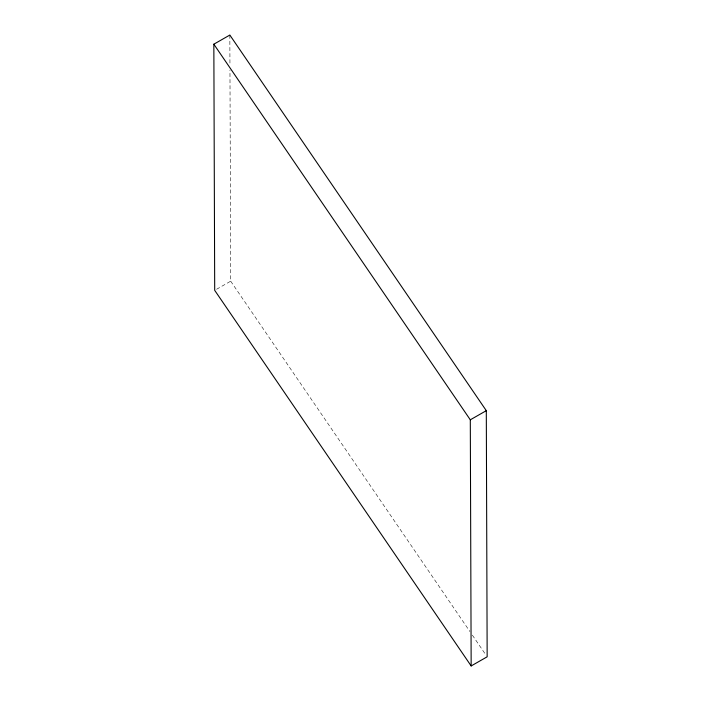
<?xml version="1.0" encoding="UTF-8"?>
<svg xmlns="http://www.w3.org/2000/svg" width="701" height="701" viewBox="0 0 701 701"><rect width="100%" height="100%" fill="white"/><g stroke="black" fill="none" stroke-linecap="round" stroke-linejoin="round"><path stroke-width="0.53" stroke-dasharray="3.5 2.63" d="M216.583 289.259L230.699 281.189L229.963 70.056M230.699 281.189L469.898 631.513M472.36 635.132L485.311 654.094M229.84 35.05L229.946 64.588"/><path stroke-width="1.05" d="M213.84 44.198L229.84 35.05L486.301 410.663L487.16 656.802L471.16 665.95L214.699 290.337L213.84 44.198L470.301 419.811L471.16 665.95M470.301 419.811L486.301 410.663"/></g></svg>
